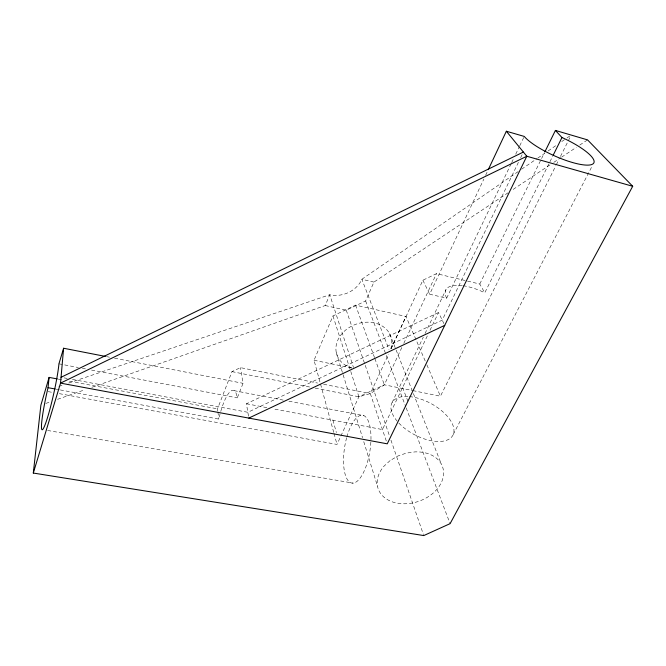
<?xml version="1.0" encoding="UTF-8"?>
<svg xmlns="http://www.w3.org/2000/svg" width="666" height="666" viewBox="0 0 666 666"><rect width="100%" height="100%" fill="white"/><g stroke="black" fill="none" stroke-linecap="round" stroke-linejoin="round"><path stroke-width="0.5" stroke-dasharray="3.33 2.5" d="M217.765 410.897L217.507 408.849L231.968 371.628L240.443 367.64L317.54 383.042M60.306 389.943L218.798 419.089A35.639 9.033 -79.3 0 1 237.271 397.877L243.04 383.316L240.443 367.64M91.866 387.304L325.216 305.536L329.762 294.747A25.483 21.337 -19 0 0 361.854 279.27L518.206 171.562M333.733 432.409L314.036 360.248L332.975 315.959L355.561 305.12L405.977 316.467L425.249 361.08M325.216 305.536L346.27 310.231L365.626 300.949L373.934 282.093L507.983 192.849M59.357 393.664L337.013 444.438L358.882 396.778L384.34 384.806L411.871 390.401M391.034 348.684L405.977 316.467M386.288 440.975L370.296 393.581L388.544 354.237M391.158 348.618L422.885 280.228L436.48 273.643L479.761 284.041L484.781 292.799L552.73 156.119M315.226 388.128L358.882 396.778L370.296 393.581L384.34 384.806L402.014 347.119M403.787 343.356L436.48 273.643M462.237 285.589A36.538 14.735 26.3 0 0 446.645 298.193L429.67 294.23L483.874 179.012M485.639 175.266L487.395 171.52M392.108 402.505L423.293 337.179M425.075 333.45L446.012 289.593M427.297 335.947L382.442 429.57L272.894 408.782M429.995 330.319L438.528 312.504L443.906 323.601M446.645 298.193L511.238 163.536M511.688 162.604L513.927 157.925M515.725 154.187L519.313 146.703M519.763 145.771L524.242 136.422M518.414 162.329L442.232 320.138L247.844 412.296L71.262 379.212M520.662 157.659L522.469 153.929M479.761 284.041L544.405 152.772M412.895 390.609L440.426 396.203L555.827 165.734M556.293 164.802L558.616 160.156M560.481 156.443L567.923 141.575M568.389 140.643L570.254 136.921M453.246 434.473L592.565 165.285M521.628 169.206L537.004 158.608M537.862 158.025L544.696 153.313M548.11 150.957L555.802 145.663M561.779 141.542L566.058 138.595M566.908 138.012L571.178 135.065M513.178 189.394L550.366 164.644M553.821 162.338L560.739 157.734M561.605 157.159L576.306 147.369M579.77 145.063L587.554 139.885M248.485 416.167L246.428 403.762L438.528 312.504M45.788 403.446L49.709 402.073M57.551 399.325L85.007 389.71M58.858 386.388L62.795 385.056M68.706 383.05L329.762 294.747L353.488 367.474M47.619 430.477L353.105 483.108M56.21 389.194L59.282 389.752M48.127 391.608L52.214 392.357M64.111 377.872L67.174 378.446M58.292 379.112L63.395 380.07M69.522 381.21L217.507 408.849M58.941 363.827L78.305 367.524M82.384 368.298L85.439 368.889M91.55 370.055L237.271 397.877M246.428 403.762L267.807 407.817M234.149 390.651L283.841 400.233M288.911 401.207L363.952 415.684M106.427 356.61L109.482 357.209M114.577 358.208L243.04 383.316M323.626 384.257L370.296 393.581M231.968 371.628L310.148 387.121M314.036 360.248L351.823 368.048M373.934 282.093L361.854 279.27L389.002 349.517M422.885 280.228L429.67 294.23M426.889 364.876L440.426 396.203M389.643 333.716L395.77 349.159M396.153 350.125L413.003 392.607M413.386 393.573L441.333 464.052M402.597 387.512L407.9 401.282M365.626 300.949L405.827 406.951M406.202 407.925L450.091 523.651M355.561 305.12L374.517 357.592M374.866 358.566L384.34 384.806M346.27 310.231L389.593 436.188M390.95 440.126L423.434 534.59M332.975 315.959L358.882 396.778M336.263 352.522L362.529 437.704M363.753 441.666L377.497 486.247M332.95 420.179L336.372 432.559M334.007 433.408L337.013 444.438M217.899 411.921L218.798 419.089M346.878 436.888A34.324 12.787 -81 0 1 370.179 427.647A34.324 12.787 -81 0 1 354.953 482.625A34.324 12.787 -81 0 1 346.628 437.787M409.415 396.595A34.515 17.624 28.2 0 1 453.879 432.201A34.515 17.624 28.2 0 1 404.637 428.313A34.515 17.624 28.2 0 1 408.508 396.52M463.17 285.722A36.538 14.735 26.3 0 1 484.781 292.799M351.914 367.998A28.488 22.802 -18.8 0 1 338.228 339.26A28.488 22.802 -18.8 0 1 374.234 322.868A28.488 22.802 -18.8 0 1 390.118 350.599M390.101 460.581L383.907 466.275A34.016 24.917 -18.4 0 0 395.055 502.697A34.016 24.917 -18.4 0 0 442.008 481.01A34.016 24.917 -18.4 0 0 415.06 451.889L406.252 453.121L397.727 456.085L390.101 460.581"/><path stroke-width="1" d="M105.403 356.418L63.603 348.243L60.539 383.125L33.3 473.051L423.776 535.572L450.091 523.651L632.7 186.28L587.554 139.885L555.411 130.428L544.871 151.84M63.603 348.243L58.941 363.827A37.462 3.447 -77.4 0 1 49.717 409.931A37.462 3.447 -77.4 0 1 41.483 427.938A37.462 3.447 -77.4 0 1 48.035 387.687L49.109 377.397L57.276 378.929M33.3 473.051L40.884 405.161L49.109 377.397M488.278 169.647L506.351 131.235L524.242 136.422A39.436 9.898 24.3 0 0 565.517 160.273A39.436 9.898 24.3 0 0 594.08 161.105A39.436 9.898 24.3 0 0 561.971 137.521L555.411 130.428M553.188 155.186L561.971 137.521M61.056 377.297L523.368 152.056M248.801 418.098L444.746 325.333M48.035 387.687L55.195 389.002M632.7 186.28L526.798 156.244L506.351 131.235M526.798 156.244L387.254 443.822L60.539 383.125L526.798 156.244"/></g></svg>
